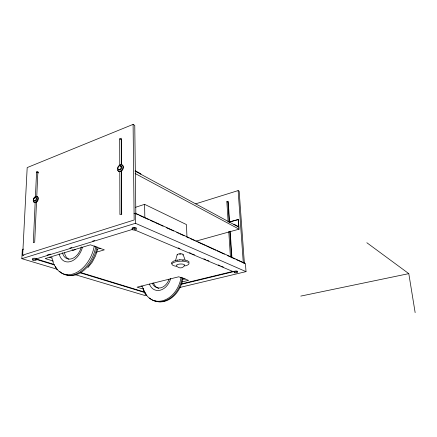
<?xml version="1.0" encoding="UTF-8"?>
<svg xmlns="http://www.w3.org/2000/svg" width="437" height="437" viewBox="0 0 437 437"><rect width="100%" height="100%" fill="white"/><g stroke="black" fill="none" stroke-linecap="round" stroke-linejoin="round"><path stroke-width="0.66" d="M171.468 263.801L171.512 262.921M35.162 202.604L33.321 242.661L34.692 242.213L36.539 201.419M35.408 197.174L36.566 172.036L37.888 171.506L36.752 196.661M57.171 269.247L21.85 258.671L22.325 249.489L23.625 249.074M23.948 255.514L22.669 255.126L27.187 167.584L133.094 124.387L134.765 125.441L135.836 213.972M175.461 260.796L177.182 254.711M97.686 248.964L95.566 255.831L92.24 262.173L87.952 267.526M171.708 262.55L173.718 261.053L177.564 260.031M183.453 266.794C181.852 268.209 179.307 268.263 177.63 266.958M119.776 165.448L119.694 138.862L121.267 138.234L121.371 164.853M135.601 207.28L144.603 204.336L186.452 224.569L186.976 237.324M134.017 213.611L135.312 213.196L245.43 263.516L246.02 271.628L179.771 287.475M22.669 255.126L134.154 220.002L133.094 124.387M195.765 203.811L238.121 190.592L239.17 191.253L244.398 263.549M21.85 258.671L135.432 223.296L246.02 271.628M47.125 255.093L50.375 254.094M69.893 248.107L71.848 247.506M92.666 241.115L94.616 240.519M36.047 258.944L132.356 229.436M228.163 222.04L226.847 201.681L228.223 201.26L229.605 222.318M97.222 249.183L100.461 248.221M96.55 252.144L104.334 249.849L90.421 244.813L45.186 258.562L53.314 261.091M229.015 222.007L238.383 219.505L239.066 229.168L195.683 241.224M229.228 222.127L237.728 219.691M182.617 279.407L185.222 278.762M182.049 281.941L188.587 280.352L178.749 276.79L137.098 287.175L143.549 289.185M181.666 283.832L233.363 271.311M181.683 284.225L233.391 271.721L134.257 229.764M146.794 295.368L145.472 295.68L75.486 274.731M300.782 296.095L408.792 273.633L415.15 312.613M179.651 259.791L181.546 259.742M183.655 259.873L187.506 260.725L189.292 262.178M36.063 258.884L54.259 264.456M80.25 272.409L144.581 292.102M36.042 259.343L54.243 264.898M80.239 272.835L145.237 292.681M49.66 257.202L52.161 257.988M140.938 286.044L142.866 286.65M178.165 247.894L180.044 248.691M189.456 252.684L191.335 253.482M192.591 254.017L194.47 254.815M203.882 258.802L205.761 259.6M207.018 260.135L208.902 260.933M218.309 264.926L220.193 265.723M221.444 266.253L223.329 267.051M36.566 172.036L38.38 172.855M36.566 172.058L38.38 172.872M136.481 214.054L138.338 214.906M139.578 215.468L143.915 217.446M145.15 218.014L148.864 219.707M150.104 220.27L154.441 222.253M155.676 222.815L159.396 224.509M160.63 225.077L163.11 226.208M166.207 227.617L173.636 231.009M176.734 232.424L178.591 233.271M179.831 233.833L184.163 235.816M187.26 237.225L189.117 238.072M190.357 238.64L194.689 240.618M197.786 242.032L205.215 245.419M206.455 245.987L215.741 250.226M216.981 250.789L224.416 254.181M227.508 255.596L234.942 258.983M236.177 259.551L244.228 263.221M135.082 173.484L239.066 229.168M135 171.085L238.924 227.224M135.262 170.758L140.834 173.773L140.84 174.243M119.694 138.862L121.399 139.856L121.502 165.011M226.847 201.681L227.923 202.309L229.207 221.947M366.84 242.726L408.792 273.633M53.942 264.609L56.963 269.214M142.582 287.256L144.516 292.293M183.125 254.558L185.086 259.933M51.839 257.939L53.543 263.506M238.121 190.592L243.316 263.058M238.165 219.385L238.684 226.721L234.019 224.197L234.046 224.591M230.184 231.151L231.921 257.644M229.824 231.424L231.55 257.83M228.78 231.539L230.408 256.65M144.603 204.336L144.838 217.926M135.312 213.196L135.432 223.296M121.524 171.129L121.699 214.638M121.393 170.315L121.562 213.999L119.918 214.534L119.793 171.583M179.46 254.121A1.895 0.612 -2.2 0 1 180.913 254.083M36.703 196.382A3.354 2.114 -66.5 0 1 37.932 200.348A3.354 2.114 -66.5 0 1 34.201 202.347M33.857 201.85A3.354 2.114 -66.5 0 1 33.654 201.2M33.999 198.791A3.354 2.114 -66.5 0 1 34.403 198.021M35.67 197.666A1.917 1.207 -66.5 0 1 36.926 198.622A1.917 1.207 -66.5 0 1 35.976 200.894A1.917 1.207 -66.5 0 1 34.386 200.725M120.574 164.989A3.649 2.518 -62.6 0 1 123.376 166.95A3.649 2.518 -62.6 0 1 121.087 171.32A3.649 2.518 -62.6 0 1 117.892 170.108M120.23 166.207A2.087 1.437 -62.6 0 1 121.808 167.169A2.087 1.437 -62.6 0 1 120.787 169.643A2.087 1.437 -62.6 0 1 118.853 169.529M32.524 258.988A2.032 0.617 1.9 0 1 33.496 258.283A2.032 0.617 1.9 0 1 36.053 258.524A2.032 0.617 1.9 0 1 35.96 259.316M133.755 227.874A1.087 0.393 -0.4 0 1 134.028 227.841M134.312 227.835A1.087 0.393 -0.4 0 1 134.836 227.901M132.247 228.567A2.174 0.781 -0.4 0 1 134.121 227.442A2.174 0.781 -0.4 0 1 136.251 228.485M146.357 294.259A1.595 0.426 -1.6 0 1 144.947 293.937A1.595 0.426 -1.6 0 1 145.876 293.462M145.27 293.369A1.595 0.426 -1.6 0 1 145.221 292.85M234.314 271.869A1.715 0.508 -3.8 0 1 234.756 271.169A1.715 0.508 -3.8 0 1 237.062 271.098A1.715 0.508 -3.8 0 1 237.007 271.787M97.009 246.829A28.962 19.692 -68.7 0 1 64.873 274.185M95.829 246.452A29.284 19.873 -68.7 0 1 80.621 271.596A29.284 19.873 -68.7 0 1 59.629 271.311M94.31 245.851A29.104 19.714 -68.7 0 1 76.786 272.415A29.104 19.714 -68.7 0 1 55.373 266.646M82.467 247.26A16.896 11.4 -68.7 0 1 70.368 261.583A16.896 11.4 -68.7 0 1 59.142 253.886M81.342 246.883A13.607 9.199 -68.7 0 1 71.695 258.759A13.607 9.199 -68.7 0 1 62.458 252.739M75.284 249.265A3.665 2.485 -68.7 0 1 72.072 249.702M68.838 259.19A13.514 9.161 -68.7 0 1 64.512 252.843M181.065 277.195A24.559 18.72 -69.8 0 1 163.148 300.585A24.559 18.72 -69.8 0 1 143.221 288.425M182.196 277.544A24.718 18.867 -69.8 0 1 169.174 298.793A24.718 18.867 -69.8 0 1 149.514 298.012M182.977 277.888A24.461 18.693 -69.8 0 1 158.959 301.809M158.347 301.738A24.461 18.693 -69.8 0 1 154.223 300.525M170.632 278.522A14.246 10.838 -69.7 0 1 160.286 290.19A14.246 10.838 -69.7 0 1 149.421 284.039M169.026 279.177A11.477 8.74 -69.8 0 1 160.712 287.836A11.477 8.74 -69.8 0 1 152.245 283.094M158.8 288.322A11.444 8.729 -69.8 0 1 153.562 282.985M177.165 254.962A2.999 0.967 -2.2 0 1 180.607 253.782A2.999 0.967 -2.2 0 1 182.874 255.061M177.335 260.266A5.162 1.617 -2.2 0 1 179.847 259.878M182.502 259.917A5.162 1.617 -2.2 0 1 183.655 260.097M177.034 266.384A8.571 2.655 -2.2 0 1 173.795 262.402A8.571 2.655 -2.2 0 1 187.397 262.025A8.571 2.655 -2.2 0 1 183.513 266.209M177.247 266.122A4.075 1.256 -2.3 0 1 177.591 264.494A4.075 1.256 -2.3 0 1 182.808 264.139A4.075 1.256 -2.3 0 1 184.239 265.641M182.021 260.081A4.009 1.256 -2.2 0 1 182.912 260.223M36.074 202.151A3.354 2.114 -66.5 0 0 37.353 196.628A3.354 2.114 -66.5 0 0 33.354 199.48A3.354 2.114 -66.5 0 0 36.074 202.151M35.118 200.681A1.917 1.207 -66.5 0 0 35.856 197.524A1.917 1.207 -66.5 0 0 33.567 199.146A1.917 1.207 -66.5 0 0 35.118 200.681M120.983 170.982A3.654 2.518 -62.6 0 0 122.207 165.022A3.654 2.518 -62.6 0 0 117.537 168.245A3.654 2.518 -62.6 0 0 120.983 170.982M119.962 169.37A2.092 1.437 -62.6 0 0 120.667 165.962A2.092 1.437 -62.6 0 0 117.995 167.803A2.092 1.437 -62.6 0 0 119.962 169.37M33.048 260.19A2.032 0.617 1.9 0 0 36.397 259.966A2.032 0.617 1.9 0 0 33.791 259.168A2.032 0.617 1.9 0 0 33.048 260.19M132.968 229.867A2.174 0.781 -0.4 0 0 136.388 229.283A2.174 0.781 -0.4 0 0 133.312 228.518A2.174 0.781 -0.4 0 0 132.968 229.867M234.642 272.77A1.715 0.503 -3.8 0 0 237.493 272.349A1.715 0.503 -3.8 0 0 235.352 271.874A1.715 0.503 -3.8 0 0 234.642 272.77"/></g></svg>
